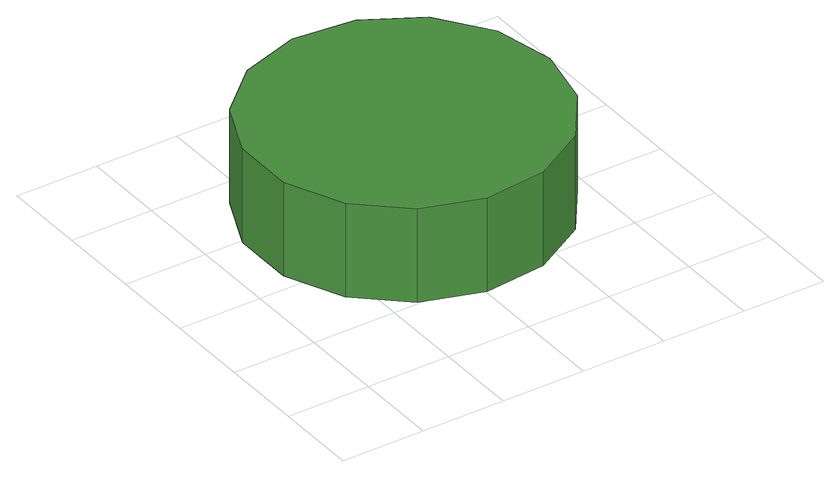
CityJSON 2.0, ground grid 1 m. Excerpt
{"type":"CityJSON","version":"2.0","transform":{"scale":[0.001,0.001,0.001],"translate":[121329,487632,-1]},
"CityObjects":{
"tree1":{"type":"SolitaryVegetationObject","attributes":{"function":"something"},"geometry":[{"type":"MultiSurface","lod":"1","boundaries":[[[0,1,2,3,4,5,6,7,8,9,10,11,12,13,14]],[[15,16,17,18,19,20,21,22,23,24,25,26,27,28,29]],[[0,29,28,1]],[[1,28,27,2]],[[2,27,26,3]],[[3,26,25,4]],[[4,25,24,5]],[[5,24,23,6]],[[6,23,22,7]],[[7,22,21,8]],[[8,21,20,9]],[[9,20,19,10]],[[10,19,18,11]],[[11,18,17,12]],[[12,17,16,13]],[[13,16,15,14]],[[14,15,29,0]]]}]}
},
"vertices":[
[4025,2595,1877],[3868,3332,1877],[3425,3942,1877],[2772,4319,1877],[2023,4397,1877],[1306,4165,1877],[745,3660,1877],[439,2971,1877],[439,2218,1877],[745,1529,1877],[1306,1025,1877],[2023,792,1877],[2772,870,1877],[3425,1247,1877],[3868,1857,1877],[3868,1857,721],[3425,1247,721],[2772,870,721],[2023,792,721],[1306,1025,721],[745,1529,721],[439,2218,721],[439,2971,721],[745,3660,721],[1306,4165,721],[2023,4397,721],[2772,4319,721],[3425,3942,721],[3868,3332,721],[4025,2595,721]
]}
